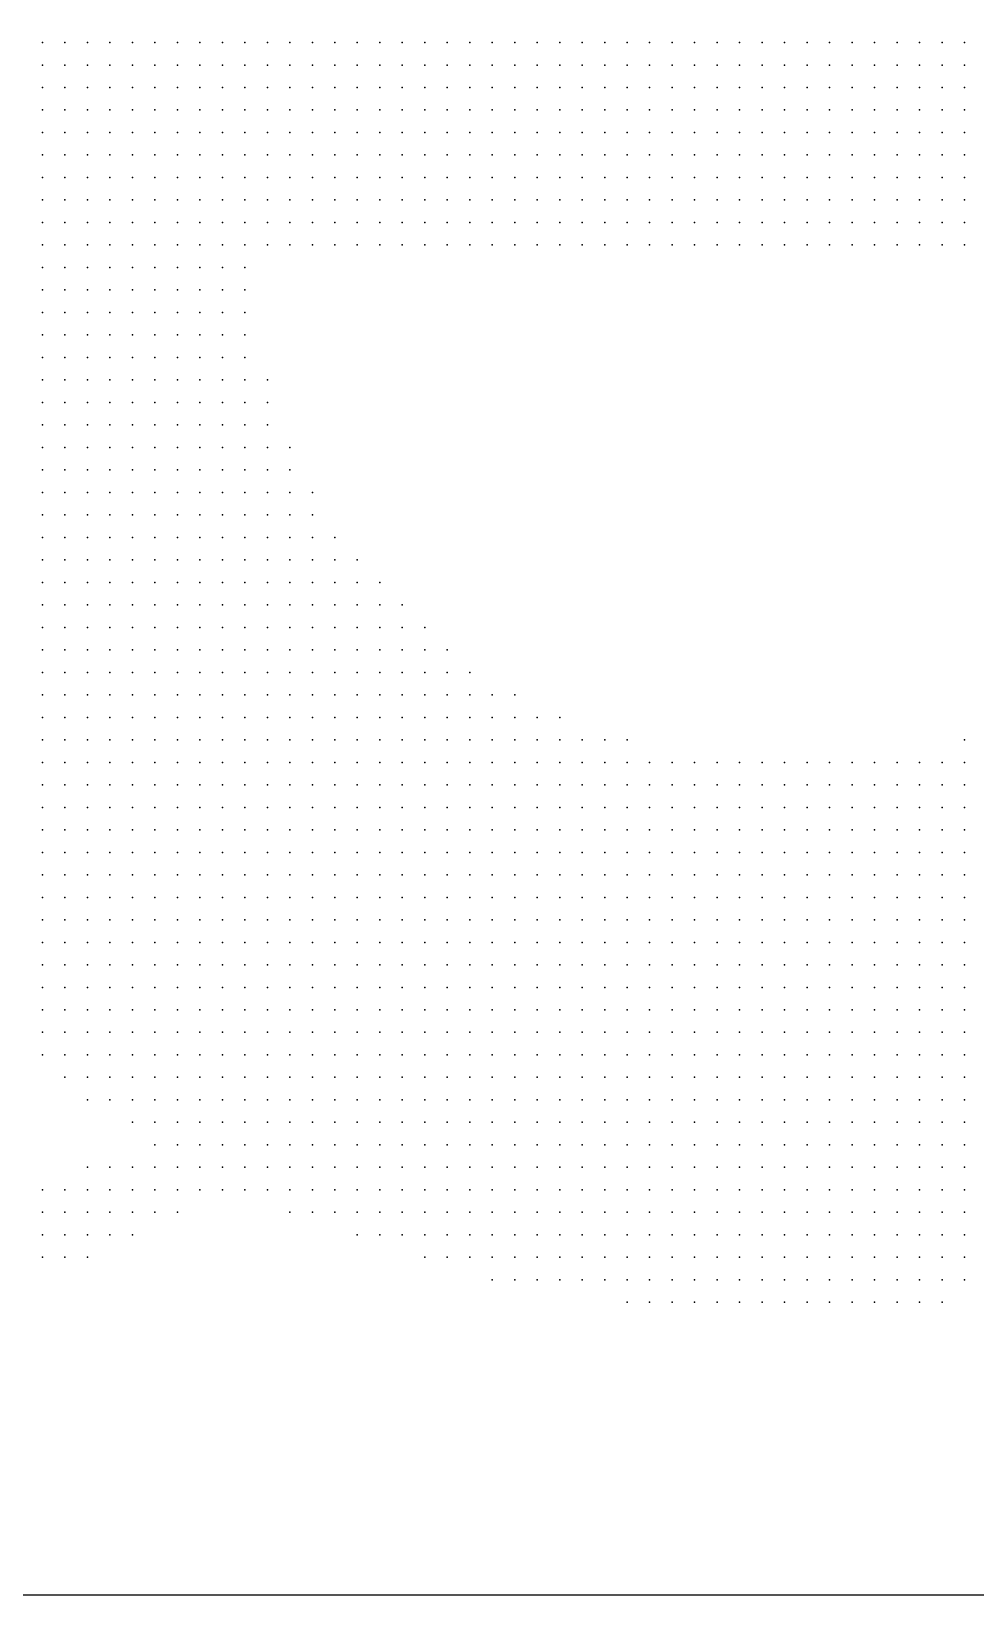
# Model space of a CAD drawing. Header units: millimetres. Extents: x 2848 to 6961, y 1568 to 7914.
# Drawn here: x 3790.8 to 3832.8, y 1580.3 to 1649.8 of the extents above; entities that cross this region are included whole.
import ezdxf

# ---------------------------------------------------------------- set-up
doc = ezdxf.new("R2010")
doc.units = ezdxf.units.MM
doc.header["$PDSIZE"] = -2

msp = doc.modelspace()

# ---------------------------------------------------------------- linework, layer by layer
msp.add_lwpolyline([(3748.282, 1580.289), (3888.282, 1580.289), (3888.282, 1720.289), (3748.282, 1720.289)], close=True)
at = {"color": 140, "true_color": 0x1fbbec}
for p in [(3791.282, 1649.289), (3792.282, 1649.289), (3793.282, 1649.289), (3794.282, 1649.289), (3795.282, 1649.289), (3796.282, 1649.289), (3797.282, 1649.289), (3798.282, 1649.289), (3799.282, 1649.289), (3800.282, 1649.289), (3801.282, 1649.289), (3802.282, 1649.289), (3803.282, 1649.289), (3804.282, 1649.289), (3805.282, 1649.289), (3806.282, 1649.289), (3807.282, 1649.289), (3808.282, 1649.289), (3809.282, 1649.289), (3810.282, 1649.289), (3811.282, 1649.289), (3812.282, 1649.289), (3813.282, 1649.289), (3814.282, 1649.289), (3815.282, 1649.289), (3816.282, 1649.289), (3817.282, 1649.289), (3818.282, 1649.289), (3819.282, 1649.289), (3820.282, 1649.289), (3821.282, 1649.289), (3822.282, 1649.289), (3823.282, 1649.289), (3824.282, 1649.289), (3825.282, 1649.289), (3826.282, 1649.289), (3827.282, 1649.289), (3828.282, 1649.289), (3829.282, 1649.289), (3830.282, 1649.289), (3831.282, 1649.289), (3832.282, 1649.289), (3791.282, 1648.289), (3792.282, 1648.289), (3793.282, 1648.289), (3794.282, 1648.289), (3795.282, 1648.289), (3796.282, 1648.289), (3797.282, 1648.289), (3798.282, 1648.289), (3799.282, 1648.289), (3800.282, 1648.289), (3801.282, 1648.289), (3802.282, 1648.289), (3803.282, 1648.289), (3804.282, 1648.289), (3805.282, 1648.289), (3806.282, 1648.289), (3807.282, 1648.289), (3808.282, 1648.289), (3809.282, 1648.289), (3810.282, 1648.289), (3811.282, 1648.289), (3812.282, 1648.289), (3813.282, 1648.289), (3814.282, 1648.289), (3815.282, 1648.289), (3816.282, 1648.289), (3817.282, 1648.289), (3818.282, 1648.289), (3819.282, 1648.289), (3820.282, 1648.289), (3821.282, 1648.289), (3822.282, 1648.289), (3823.282, 1648.289), (3824.282, 1648.289), (3825.282, 1648.289), (3826.282, 1648.289), (3827.282, 1648.289), (3828.282, 1648.289), (3829.282, 1648.289), (3830.282, 1648.289), (3831.282, 1648.289), (3832.282, 1648.289), (3791.282, 1647.289), (3792.282, 1647.289), (3793.282, 1647.289), (3794.282, 1647.289), (3795.282, 1647.289), (3796.282, 1647.289), (3797.282, 1647.289), (3798.282, 1647.289), (3799.282, 1647.289), (3800.282, 1647.289), (3801.282, 1647.289), (3802.282, 1647.289), (3803.282, 1647.289), (3804.282, 1647.289), (3805.282, 1647.289), (3806.282, 1647.289), (3807.282, 1647.289), (3808.282, 1647.289), (3809.282, 1647.289), (3810.282, 1647.289), (3811.282, 1647.289), (3812.282, 1647.289), (3813.282, 1647.289), (3814.282, 1647.289), (3815.282, 1647.289), (3816.282, 1647.289), (3817.282, 1647.289), (3818.282, 1647.289), (3819.282, 1647.289), (3820.282, 1647.289), (3821.282, 1647.289), (3822.282, 1647.289), (3823.282, 1647.289), (3824.282, 1647.289), (3825.282, 1647.289), (3826.282, 1647.289), (3827.282, 1647.289), (3828.282, 1647.289), (3829.282, 1647.289), (3830.282, 1647.289), (3831.282, 1647.289), (3832.282, 1647.289), (3791.282, 1646.289), (3792.282, 1646.289), (3793.282, 1646.289), (3794.282, 1646.289), (3795.282, 1646.289), (3796.282, 1646.289), (3797.282, 1646.289), (3798.282, 1646.289), (3799.282, 1646.289), (3800.282, 1646.289), (3801.282, 1646.289), (3802.282, 1646.289), (3803.282, 1646.289), (3804.282, 1646.289), (3805.282, 1646.289), (3806.282, 1646.289), (3807.282, 1646.289), (3808.282, 1646.289), (3809.282, 1646.289), (3810.282, 1646.289), (3811.282, 1646.289), (3812.282, 1646.289), (3813.282, 1646.289), (3814.282, 1646.289), (3815.282, 1646.289), (3816.282, 1646.289), (3817.282, 1646.289), (3818.282, 1646.289), (3819.282, 1646.289), (3820.282, 1646.289), (3821.282, 1646.289), (3822.282, 1646.289), (3823.282, 1646.289), (3824.282, 1646.289), (3825.282, 1646.289), (3826.282, 1646.289), (3827.282, 1646.289), (3828.282, 1646.289), (3829.282, 1646.289), (3830.282, 1646.289), (3831.282, 1646.289), (3832.282, 1646.289), (3791.282, 1645.289), (3792.282, 1645.289), (3793.282, 1645.289), (3794.282, 1645.289), (3795.282, 1645.289), (3796.282, 1645.289), (3797.282, 1645.289), (3798.282, 1645.289), (3799.282, 1645.289), (3800.282, 1645.289), (3801.282, 1645.289), (3802.282, 1645.289), (3803.282, 1645.289), (3804.282, 1645.289), (3805.282, 1645.289), (3806.282, 1645.289), (3807.282, 1645.289), (3808.282, 1645.289), (3809.282, 1645.289), (3810.282, 1645.289), (3811.282, 1645.289), (3812.282, 1645.289), (3813.282, 1645.289), (3814.282, 1645.289), (3815.282, 1645.289), (3816.282, 1645.289), (3817.282, 1645.289), (3818.282, 1645.289), (3819.282, 1645.289), (3820.282, 1645.289), (3821.282, 1645.289), (3822.282, 1645.289), (3823.282, 1645.289), (3824.282, 1645.289), (3825.282, 1645.289), (3826.282, 1645.289), (3827.282, 1645.289), (3828.282, 1645.289), (3829.282, 1645.289), (3830.282, 1645.289), (3831.282, 1645.289), (3832.282, 1645.289), (3791.282, 1644.289), (3792.282, 1644.289), (3793.282, 1644.289), (3794.282, 1644.289), (3795.282, 1644.289), (3796.282, 1644.289), (3797.282, 1644.289), (3798.282, 1644.289), (3799.282, 1644.289), (3800.282, 1644.289), (3801.282, 1644.289), (3802.282, 1644.289), (3803.282, 1644.289), (3804.282, 1644.289), (3805.282, 1644.289), (3806.282, 1644.289), (3807.282, 1644.289), (3808.282, 1644.289), (3809.282, 1644.289), (3810.282, 1644.289), (3811.282, 1644.289), (3812.282, 1644.289), (3813.282, 1644.289), (3814.282, 1644.289), (3815.282, 1644.289), (3816.282, 1644.289), (3817.282, 1644.289), (3818.282, 1644.289), (3819.282, 1644.289), (3820.282, 1644.289), (3821.282, 1644.289), (3822.282, 1644.289), (3823.282, 1644.289), (3824.282, 1644.289), (3825.282, 1644.289), (3826.282, 1644.289), (3827.282, 1644.289), (3828.282, 1644.289), (3829.282, 1644.289), (3830.282, 1644.289), (3831.282, 1644.289), (3832.282, 1644.289), (3791.282, 1643.289), (3792.282, 1643.289), (3793.282, 1643.289), (3794.282, 1643.289), (3795.282, 1643.289), (3796.282, 1643.289), (3797.282, 1643.289), (3798.282, 1643.289), (3799.282, 1643.289), (3800.282, 1643.289), (3801.282, 1643.289), (3802.282, 1643.289), (3803.282, 1643.289), (3804.282, 1643.289), (3805.282, 1643.289), (3806.282, 1643.289), (3807.282, 1643.289), (3808.282, 1643.289), (3809.282, 1643.289), (3810.282, 1643.289), (3811.282, 1643.289), (3812.282, 1643.289), (3813.282, 1643.289), (3814.282, 1643.289), (3815.282, 1643.289), (3816.282, 1643.289), (3817.282, 1643.289), (3818.282, 1643.289), (3819.282, 1643.289), (3820.282, 1643.289), (3821.282, 1643.289), (3822.282, 1643.289), (3823.282, 1643.289), (3824.282, 1643.289), (3825.282, 1643.289), (3826.282, 1643.289), (3827.282, 1643.289), (3828.282, 1643.289), (3829.282, 1643.289), (3830.282, 1643.289), (3831.282, 1643.289), (3832.282, 1643.289), (3791.282, 1642.289), (3792.282, 1642.289), (3793.282, 1642.289), (3794.282, 1642.289), (3795.282, 1642.289), (3796.282, 1642.289), (3797.282, 1642.289), (3798.282, 1642.289), (3799.282, 1642.289), (3800.282, 1642.289), (3801.282, 1642.289), (3802.282, 1642.289), (3803.282, 1642.289), (3804.282, 1642.289), (3805.282, 1642.289), (3806.282, 1642.289), (3807.282, 1642.289), (3808.282, 1642.289), (3809.282, 1642.289), (3810.282, 1642.289), (3811.282, 1642.289), (3812.282, 1642.289), (3813.282, 1642.289), (3814.282, 1642.289), (3815.282, 1642.289), (3816.282, 1642.289), (3817.282, 1642.289), (3818.282, 1642.289), (3819.282, 1642.289), (3820.282, 1642.289), (3821.282, 1642.289), (3822.282, 1642.289), (3823.282, 1642.289), (3824.282, 1642.289), (3825.282, 1642.289), (3826.282, 1642.289), (3827.282, 1642.289), (3828.282, 1642.289), (3829.282, 1642.289), (3830.282, 1642.289), (3831.282, 1642.289), (3832.282, 1642.289), (3791.282, 1641.289), (3792.282, 1641.289), (3793.282, 1641.289), (3794.282, 1641.289), (3795.282, 1641.289), (3796.282, 1641.289), (3797.282, 1641.289), (3798.282, 1641.289), (3799.282, 1641.289), (3800.282, 1641.289), (3801.282, 1641.289), (3802.282, 1641.289), (3803.282, 1641.289), (3804.282, 1641.289), (3805.282, 1641.289), (3806.282, 1641.289), (3807.282, 1641.289), (3808.282, 1641.289), (3809.282, 1641.289), (3810.282, 1641.289), (3811.282, 1641.289), (3812.282, 1641.289), (3813.282, 1641.289), (3814.282, 1641.289), (3815.282, 1641.289), (3816.282, 1641.289), (3817.282, 1641.289), (3818.282, 1641.289), (3819.282, 1641.289), (3820.282, 1641.289), (3821.282, 1641.289), (3822.282, 1641.289), (3823.282, 1641.289), (3824.282, 1641.289), (3825.282, 1641.289), (3826.282, 1641.289), (3827.282, 1641.289), (3828.282, 1641.289), (3829.282, 1641.289), (3830.282, 1641.289), (3831.282, 1641.289), (3832.282, 1641.289), (3791.282, 1640.289), (3792.282, 1640.289), (3793.282, 1640.289), (3794.282, 1640.289), (3795.282, 1640.289), (3796.282, 1640.289), (3797.282, 1640.289), (3798.282, 1640.289), (3799.282, 1640.289), (3800.282, 1640.289), (3801.282, 1640.289), (3802.282, 1640.289), (3803.282, 1640.289), (3804.282, 1640.289), (3805.282, 1640.289), (3806.282, 1640.289), (3807.282, 1640.289), (3808.282, 1640.289), (3809.282, 1640.289), (3810.282, 1640.289), (3811.282, 1640.289), (3812.282, 1640.289), (3813.282, 1640.289), (3814.282, 1640.289), (3815.282, 1640.289), (3816.282, 1640.289), (3817.282, 1640.289), (3818.282, 1640.289), (3819.282, 1640.289), (3820.282, 1640.289), (3821.282, 1640.289), (3822.282, 1640.289), (3823.282, 1640.289), (3824.282, 1640.289), (3825.282, 1640.289), (3826.282, 1640.289), (3827.282, 1640.289), (3828.282, 1640.289), (3829.282, 1640.289), (3830.282, 1640.289), (3831.282, 1640.289), (3832.282, 1640.289), (3791.282, 1639.289), (3792.282, 1639.289), (3793.282, 1639.289), (3794.282, 1639.289), (3795.282, 1639.289), (3796.282, 1639.289), (3797.282, 1639.289), (3798.282, 1639.289), (3799.282, 1639.289), (3800.282, 1639.289), (3791.282, 1638.289), (3792.282, 1638.289), (3793.282, 1638.289), (3794.282, 1638.289), (3795.282, 1638.289), (3796.282, 1638.289), (3797.282, 1638.289), (3798.282, 1638.289), (3799.282, 1638.289), (3800.282, 1638.289), (3791.282, 1637.289), (3792.282, 1637.289), (3793.282, 1637.289), (3794.282, 1637.289), (3795.282, 1637.289), (3796.282, 1637.289), (3797.282, 1637.289), (3798.282, 1637.289), (3799.282, 1637.289), (3800.282, 1637.289), (3791.282, 1636.289), (3792.282, 1636.289), (3793.282, 1636.289), (3794.282, 1636.289), (3795.282, 1636.289), (3796.282, 1636.289), (3797.282, 1636.289), (3798.282, 1636.289), (3799.282, 1636.289), (3800.282, 1636.289), (3791.282, 1635.289), (3792.282, 1635.289), (3793.282, 1635.289), (3794.282, 1635.289), (3795.282, 1635.289), (3796.282, 1635.289), (3797.282, 1635.289), (3798.282, 1635.289), (3799.282, 1635.289), (3800.282, 1635.289), (3791.282, 1634.289), (3792.282, 1634.289), (3793.282, 1634.289), (3794.282, 1634.289), (3795.282, 1634.289), (3796.282, 1634.289), (3797.282, 1634.289), (3798.282, 1634.289), (3799.282, 1634.289), (3800.282, 1634.289), (3801.282, 1634.289), (3791.282, 1633.289), (3792.282, 1633.289), (3793.282, 1633.289), (3794.282, 1633.289), (3795.282, 1633.289), (3796.282, 1633.289), (3797.282, 1633.289), (3798.282, 1633.289), (3799.282, 1633.289), (3800.282, 1633.289), (3801.282, 1633.289), (3791.282, 1632.289), (3792.282, 1632.289), (3793.282, 1632.289), (3794.282, 1632.289), (3795.282, 1632.289), (3796.282, 1632.289), (3797.282, 1632.289), (3798.282, 1632.289), (3799.282, 1632.289), (3800.282, 1632.289), (3801.282, 1632.289), (3791.282, 1631.289), (3792.282, 1631.289), (3793.282, 1631.289), (3794.282, 1631.289), (3795.282, 1631.289), (3796.282, 1631.289), (3797.282, 1631.289), (3798.282, 1631.289), (3799.282, 1631.289), (3800.282, 1631.289), (3801.282, 1631.289), (3802.282, 1631.289), (3791.282, 1630.289), (3792.282, 1630.289), (3793.282, 1630.289), (3794.282, 1630.289), (3795.282, 1630.289), (3796.282, 1630.289), (3797.282, 1630.289), (3798.282, 1630.289), (3799.282, 1630.289), (3800.282, 1630.289), (3801.282, 1630.289), (3802.282, 1630.289), (3791.282, 1629.289), (3792.282, 1629.289), (3793.282, 1629.289), (3794.282, 1629.289), (3795.282, 1629.289), (3796.282, 1629.289), (3797.282, 1629.289), (3798.282, 1629.289), (3799.282, 1629.289), (3800.282, 1629.289), (3801.282, 1629.289), (3802.282, 1629.289), (3803.282, 1629.289), (3791.282, 1628.289), (3792.282, 1628.289), (3793.282, 1628.289), (3794.282, 1628.289), (3795.282, 1628.289), (3796.282, 1628.289), (3797.282, 1628.289), (3798.282, 1628.289), (3799.282, 1628.289), (3800.282, 1628.289), (3801.282, 1628.289), (3802.282, 1628.289), (3803.282, 1628.289), (3791.282, 1627.289), (3792.282, 1627.289), (3793.282, 1627.289), (3794.282, 1627.289), (3795.282, 1627.289), (3796.282, 1627.289), (3797.282, 1627.289), (3798.282, 1627.289), (3799.282, 1627.289), (3800.282, 1627.289), (3801.282, 1627.289), (3802.282, 1627.289), (3803.282, 1627.289), (3804.282, 1627.289), (3791.282, 1626.289), (3792.282, 1626.289), (3793.282, 1626.289), (3794.282, 1626.289), (3795.282, 1626.289), (3796.282, 1626.289), (3797.282, 1626.289), (3798.282, 1626.289), (3799.282, 1626.289), (3800.282, 1626.289), (3801.282, 1626.289), (3802.282, 1626.289), (3803.282, 1626.289), (3804.282, 1626.289), (3805.282, 1626.289), (3791.282, 1625.289), (3792.282, 1625.289), (3793.282, 1625.289), (3794.282, 1625.289), (3795.282, 1625.289), (3796.282, 1625.289), (3797.282, 1625.289), (3798.282, 1625.289), (3799.282, 1625.289), (3800.282, 1625.289), (3801.282, 1625.289), (3802.282, 1625.289), (3803.282, 1625.289), (3804.282, 1625.289), (3805.282, 1625.289), (3806.282, 1625.289), (3791.282, 1624.289), (3792.282, 1624.289), (3793.282, 1624.289), (3794.282, 1624.289), (3795.282, 1624.289), (3796.282, 1624.289), (3797.282, 1624.289), (3798.282, 1624.289), (3799.282, 1624.289), (3800.282, 1624.289), (3801.282, 1624.289), (3802.282, 1624.289), (3803.282, 1624.289), (3804.282, 1624.289), (3805.282, 1624.289), (3806.282, 1624.289), (3807.282, 1624.289), (3791.282, 1623.289), (3792.282, 1623.289), (3793.282, 1623.289), (3794.282, 1623.289), (3795.282, 1623.289), (3796.282, 1623.289), (3797.282, 1623.289), (3798.282, 1623.289), (3799.282, 1623.289), (3800.282, 1623.289), (3801.282, 1623.289), (3802.282, 1623.289), (3803.282, 1623.289), (3804.282, 1623.289), (3805.282, 1623.289), (3806.282, 1623.289), (3807.282, 1623.289), (3808.282, 1623.289), (3791.282, 1622.289), (3792.282, 1622.289), (3793.282, 1622.289), (3794.282, 1622.289), (3795.282, 1622.289), (3796.282, 1622.289), (3797.282, 1622.289), (3798.282, 1622.289), (3799.282, 1622.289), (3800.282, 1622.289), (3801.282, 1622.289), (3802.282, 1622.289), (3803.282, 1622.289), (3804.282, 1622.289), (3805.282, 1622.289), (3806.282, 1622.289), (3807.282, 1622.289), (3808.282, 1622.289), (3809.282, 1622.289), (3791.282, 1621.289), (3792.282, 1621.289), (3793.282, 1621.289), (3794.282, 1621.289), (3795.282, 1621.289), (3796.282, 1621.289), (3797.282, 1621.289), (3798.282, 1621.289), (3799.282, 1621.289), (3800.282, 1621.289), (3801.282, 1621.289), (3802.282, 1621.289), (3803.282, 1621.289), (3804.282, 1621.289), (3805.282, 1621.289), (3806.282, 1621.289), (3807.282, 1621.289), (3808.282, 1621.289), (3809.282, 1621.289), (3810.282, 1621.289), (3791.282, 1620.289), (3792.282, 1620.289), (3793.282, 1620.289), (3794.282, 1620.289), (3795.282, 1620.289), (3796.282, 1620.289), (3797.282, 1620.289), (3798.282, 1620.289), (3799.282, 1620.289), (3800.282, 1620.289), (3801.282, 1620.289), (3802.282, 1620.289), (3803.282, 1620.289), (3804.282, 1620.289), (3805.282, 1620.289), (3806.282, 1620.289), (3807.282, 1620.289), (3808.282, 1620.289), (3809.282, 1620.289), (3810.282, 1620.289), (3811.282, 1620.289), (3812.282, 1620.289), (3791.282, 1619.289), (3792.282, 1619.289), (3793.282, 1619.289), (3794.282, 1619.289), (3795.282, 1619.289), (3796.282, 1619.289), (3797.282, 1619.289), (3798.282, 1619.289), (3799.282, 1619.289), (3800.282, 1619.289), (3801.282, 1619.289), (3802.282, 1619.289), (3803.282, 1619.289), (3804.282, 1619.289), (3805.282, 1619.289), (3806.282, 1619.289), (3807.282, 1619.289), (3808.282, 1619.289), (3809.282, 1619.289), (3810.282, 1619.289), (3811.282, 1619.289), (3812.282, 1619.289), (3813.282, 1619.289), (3814.282, 1619.289), (3791.282, 1618.289), (3792.282, 1618.289), (3793.282, 1618.289), (3794.282, 1618.289), (3795.282, 1618.289), (3796.282, 1618.289), (3797.282, 1618.289), (3798.282, 1618.289), (3799.282, 1618.289), (3800.282, 1618.289), (3801.282, 1618.289), (3802.282, 1618.289), (3803.282, 1618.289), (3804.282, 1618.289), (3805.282, 1618.289), (3806.282, 1618.289), (3807.282, 1618.289), (3808.282, 1618.289), (3809.282, 1618.289), (3810.282, 1618.289), (3811.282, 1618.289), (3812.282, 1618.289), (3813.282, 1618.289), (3814.282, 1618.289), (3815.282, 1618.289), (3816.282, 1618.289), (3817.282, 1618.289), (3832.282, 1618.289), (3791.282, 1617.289), (3792.282, 1617.289), (3793.282, 1617.289), (3794.282, 1617.289), (3795.282, 1617.289), (3796.282, 1617.289), (3797.282, 1617.289), (3798.282, 1617.289), (3799.282, 1617.289), (3800.282, 1617.289), (3801.282, 1617.289), (3802.282, 1617.289), (3803.282, 1617.289), (3804.282, 1617.289), (3805.282, 1617.289), (3806.282, 1617.289), (3807.282, 1617.289), (3808.282, 1617.289), (3809.282, 1617.289), (3810.282, 1617.289), (3811.282, 1617.289), (3812.282, 1617.289), (3813.282, 1617.289), (3814.282, 1617.289), (3815.282, 1617.289), (3816.282, 1617.289), (3817.282, 1617.289), (3818.282, 1617.289), (3819.282, 1617.289), (3820.282, 1617.289), (3821.282, 1617.289), (3822.282, 1617.289), (3823.282, 1617.289), (3824.282, 1617.289), (3825.282, 1617.289), (3826.282, 1617.289), (3827.282, 1617.289), (3828.282, 1617.289), (3829.282, 1617.289), (3830.282, 1617.289), (3831.282, 1617.289), (3832.282, 1617.289), (3791.282, 1616.289), (3792.282, 1616.289), (3793.282, 1616.289), (3794.282, 1616.289), (3795.282, 1616.289), (3796.282, 1616.289), (3797.282, 1616.289), (3798.282, 1616.289), (3799.282, 1616.289), (3800.282, 1616.289), (3801.282, 1616.289), (3802.282, 1616.289), (3803.282, 1616.289), (3804.282, 1616.289), (3805.282, 1616.289), (3806.282, 1616.289), (3807.282, 1616.289), (3808.282, 1616.289), (3809.282, 1616.289), (3810.282, 1616.289), (3811.282, 1616.289), (3812.282, 1616.289), (3813.282, 1616.289), (3814.282, 1616.289), (3815.282, 1616.289), (3816.282, 1616.289), (3817.282, 1616.289), (3818.282, 1616.289), (3819.282, 1616.289), (3820.282, 1616.289), (3821.282, 1616.289), (3822.282, 1616.289), (3823.282, 1616.289), (3824.282, 1616.289), (3825.282, 1616.289), (3826.282, 1616.289), (3827.282, 1616.289), (3828.282, 1616.289), (3829.282, 1616.289), (3830.282, 1616.289), (3831.282, 1616.289), (3832.282, 1616.289), (3791.282, 1615.289), (3792.282, 1615.289), (3793.282, 1615.289), (3794.282, 1615.289), (3795.282, 1615.289), (3796.282, 1615.289), (3797.282, 1615.289), (3798.282, 1615.289), (3799.282, 1615.289), (3800.282, 1615.289), (3801.282, 1615.289), (3802.282, 1615.289), (3803.282, 1615.289), (3804.282, 1615.289), (3805.282, 1615.289), (3806.282, 1615.289), (3807.282, 1615.289), (3808.282, 1615.289), (3809.282, 1615.289), (3810.282, 1615.289), (3811.282, 1615.289), (3812.282, 1615.289), (3813.282, 1615.289), (3814.282, 1615.289), (3815.282, 1615.289), (3816.282, 1615.289), (3817.282, 1615.289), (3818.282, 1615.289), (3819.282, 1615.289), (3820.282, 1615.289), (3821.282, 1615.289), (3822.282, 1615.289), (3823.282, 1615.289), (3824.282, 1615.289), (3825.282, 1615.289), (3826.282, 1615.289), (3827.282, 1615.289), (3828.282, 1615.289), (3829.282, 1615.289), (3830.282, 1615.289), (3831.282, 1615.289), (3832.282, 1615.289), (3791.282, 1614.289), (3792.282, 1614.289), (3793.282, 1614.289), (3794.282, 1614.289), (3795.282, 1614.289), (3796.282, 1614.289), (3797.282, 1614.289), (3798.282, 1614.289), (3799.282, 1614.289), (3800.282, 1614.289), (3801.282, 1614.289), (3802.282, 1614.289), (3803.282, 1614.289), (3804.282, 1614.289), (3805.282, 1614.289), (3806.282, 1614.289), (3807.282, 1614.289), (3808.282, 1614.289), (3809.282, 1614.289), (3810.282, 1614.289), (3811.282, 1614.289), (3812.282, 1614.289), (3813.282, 1614.289), (3814.282, 1614.289), (3815.282, 1614.289), (3816.282, 1614.289), (3817.282, 1614.289), (3818.282, 1614.289), (3819.282, 1614.289), (3820.282, 1614.289), (3821.282, 1614.289), (3822.282, 1614.289), (3823.282, 1614.289), (3824.282, 1614.289), (3825.282, 1614.289), (3826.282, 1614.289), (3827.282, 1614.289), (3828.282, 1614.289), (3829.282, 1614.289), (3830.282, 1614.289), (3831.282, 1614.289), (3832.282, 1614.289), (3791.282, 1613.289), (3792.282, 1613.289), (3793.282, 1613.289), (3794.282, 1613.289), (3795.282, 1613.289), (3796.282, 1613.289), (3797.282, 1613.289), (3798.282, 1613.289), (3799.282, 1613.289), (3800.282, 1613.289), (3801.282, 1613.289), (3802.282, 1613.289), (3803.282, 1613.289), (3804.282, 1613.289), (3805.282, 1613.289), (3806.282, 1613.289), (3807.282, 1613.289), (3808.282, 1613.289), (3809.282, 1613.289), (3810.282, 1613.289), (3811.282, 1613.289), (3812.282, 1613.289), (3813.282, 1613.289), (3814.282, 1613.289), (3815.282, 1613.289), (3816.282, 1613.289), (3817.282, 1613.289), (3818.282, 1613.289), (3819.282, 1613.289), (3820.282, 1613.289), (3821.282, 1613.289), (3822.282, 1613.289), (3823.282, 1613.289), (3824.282, 1613.289), (3825.282, 1613.289), (3826.282, 1613.289), (3827.282, 1613.289), (3828.282, 1613.289), (3829.282, 1613.289), (3830.282, 1613.289), (3831.282, 1613.289), (3832.282, 1613.289), (3791.282, 1612.289), (3792.282, 1612.289), (3793.282, 1612.289), (3794.282, 1612.289), (3795.282, 1612.289), (3796.282, 1612.289), (3797.282, 1612.289), (3798.282, 1612.289), (3799.282, 1612.289), (3800.282, 1612.289), (3801.282, 1612.289), (3802.282, 1612.289), (3803.282, 1612.289), (3804.282, 1612.289), (3805.282, 1612.289), (3806.282, 1612.289), (3807.282, 1612.289), (3808.282, 1612.289), (3809.282, 1612.289), (3810.282, 1612.289), (3811.282, 1612.289), (3812.282, 1612.289), (3813.282, 1612.289), (3814.282, 1612.289), (3815.282, 1612.289), (3816.282, 1612.289), (3817.282, 1612.289), (3818.282, 1612.289), (3819.282, 1612.289), (3820.282, 1612.289), (3821.282, 1612.289), (3822.282, 1612.289), (3823.282, 1612.289), (3824.282, 1612.289), (3825.282, 1612.289), (3826.282, 1612.289), (3827.282, 1612.289), (3828.282, 1612.289), (3829.282, 1612.289), (3830.282, 1612.289), (3831.282, 1612.289), (3832.282, 1612.289), (3791.282, 1611.289), (3792.282, 1611.289), (3793.282, 1611.289), (3794.282, 1611.289), (3795.282, 1611.289), (3796.282, 1611.289), (3797.282, 1611.289), (3798.282, 1611.289), (3799.282, 1611.289), (3800.282, 1611.289), (3801.282, 1611.289), (3802.282, 1611.289), (3803.282, 1611.289), (3804.282, 1611.289), (3805.282, 1611.289), (3806.282, 1611.289), (3807.282, 1611.289), (3808.282, 1611.289), (3809.282, 1611.289), (3810.282, 1611.289), (3811.282, 1611.289), (3812.282, 1611.289), (3813.282, 1611.289), (3814.282, 1611.289), (3815.282, 1611.289), (3816.282, 1611.289), (3817.282, 1611.289), (3818.282, 1611.289), (3819.282, 1611.289), (3820.282, 1611.289), (3821.282, 1611.289), (3822.282, 1611.289), (3823.282, 1611.289), (3824.282, 1611.289), (3825.282, 1611.289), (3826.282, 1611.289), (3827.282, 1611.289), (3828.282, 1611.289), (3829.282, 1611.289), (3830.282, 1611.289), (3831.282, 1611.289), (3832.282, 1611.289), (3791.282, 1610.289), (3792.282, 1610.289), (3793.282, 1610.289), (3794.282, 1610.289), (3795.282, 1610.289), (3796.282, 1610.289), (3797.282, 1610.289), (3798.282, 1610.289), (3799.282, 1610.289), (3800.282, 1610.289), (3801.282, 1610.289), (3802.282, 1610.289), (3803.282, 1610.289), (3804.282, 1610.289), (3805.282, 1610.289), (3806.282, 1610.289), (3807.282, 1610.289), (3808.282, 1610.289), (3809.282, 1610.289), (3810.282, 1610.289), (3811.282, 1610.289), (3812.282, 1610.289), (3813.282, 1610.289), (3814.282, 1610.289), (3815.282, 1610.289), (3816.282, 1610.289), (3817.282, 1610.289), (3818.282, 1610.289), (3819.282, 1610.289), (3820.282, 1610.289), (3821.282, 1610.289), (3822.282, 1610.289), (3823.282, 1610.289), (3824.282, 1610.289), (3825.282, 1610.289), (3826.282, 1610.289), (3827.282, 1610.289), (3828.282, 1610.289), (3829.282, 1610.289), (3830.282, 1610.289), (3831.282, 1610.289), (3832.282, 1610.289), (3791.282, 1609.289), (3792.282, 1609.289), (3793.282, 1609.289), (3794.282, 1609.289), (3795.282, 1609.289), (3796.282, 1609.289), (3797.282, 1609.289), (3798.282, 1609.289), (3799.282, 1609.289), (3800.282, 1609.289), (3801.282, 1609.289), (3802.282, 1609.289), (3803.282, 1609.289), (3804.282, 1609.289), (3805.282, 1609.289), (3806.282, 1609.289), (3807.282, 1609.289), (3808.282, 1609.289), (3809.282, 1609.289), (3810.282, 1609.289), (3811.282, 1609.289), (3812.282, 1609.289), (3813.282, 1609.289), (3814.282, 1609.289), (3815.282, 1609.289), (3816.282, 1609.289), (3817.282, 1609.289), (3818.282, 1609.289), (3819.282, 1609.289), (3820.282, 1609.289), (3821.282, 1609.289), (3822.282, 1609.289), (3823.282, 1609.289), (3824.282, 1609.289), (3825.282, 1609.289), (3826.282, 1609.289), (3827.282, 1609.289), (3828.282, 1609.289), (3829.282, 1609.289), (3830.282, 1609.289), (3831.282, 1609.289), (3832.282, 1609.289), (3791.282, 1608.289), (3792.282, 1608.289), (3793.282, 1608.289), (3794.282, 1608.289), (3795.282, 1608.289), (3796.282, 1608.289), (3797.282, 1608.289), (3798.282, 1608.289), (3799.282, 1608.289), (3800.282, 1608.289), (3801.282, 1608.289), (3802.282, 1608.289), (3803.282, 1608.289), (3804.282, 1608.289), (3805.282, 1608.289), (3806.282, 1608.289), (3807.282, 1608.289), (3808.282, 1608.289), (3809.282, 1608.289), (3810.282, 1608.289), (3811.282, 1608.289), (3812.282, 1608.289), (3813.282, 1608.289), (3814.282, 1608.289), (3815.282, 1608.289), (3816.282, 1608.289), (3817.282, 1608.289), (3818.282, 1608.289), (3819.282, 1608.289), (3820.282, 1608.289), (3821.282, 1608.289), (3822.282, 1608.289), (3823.282, 1608.289), (3824.282, 1608.289), (3825.282, 1608.289), (3826.282, 1608.289), (3827.282, 1608.289), (3828.282, 1608.289), (3829.282, 1608.289), (3830.282, 1608.289), (3831.282, 1608.289), (3832.282, 1608.289), (3791.282, 1607.289), (3792.282, 1607.289), (3793.282, 1607.289), (3794.282, 1607.289), (3795.282, 1607.289), (3796.282, 1607.289), (3797.282, 1607.289), (3798.282, 1607.289), (3799.282, 1607.289), (3800.282, 1607.289), (3801.282, 1607.289), (3802.282, 1607.289), (3803.282, 1607.289), (3804.282, 1607.289), (3805.282, 1607.289), (3806.282, 1607.289), (3807.282, 1607.289), (3808.282, 1607.289), (3809.282, 1607.289), (3810.282, 1607.289), (3811.282, 1607.289), (3812.282, 1607.289), (3813.282, 1607.289), (3814.282, 1607.289), (3815.282, 1607.289), (3816.282, 1607.289), (3817.282, 1607.289), (3818.282, 1607.289), (3819.282, 1607.289), (3820.282, 1607.289), (3821.282, 1607.289), (3822.282, 1607.289), (3823.282, 1607.289), (3824.282, 1607.289), (3825.282, 1607.289), (3826.282, 1607.289), (3827.282, 1607.289), (3828.282, 1607.289), (3829.282, 1607.289), (3830.282, 1607.289), (3831.282, 1607.289), (3832.282, 1607.289), (3791.282, 1606.289), (3792.282, 1606.289), (3793.282, 1606.289), (3794.282, 1606.289), (3795.282, 1606.289), (3796.282, 1606.289), (3797.282, 1606.289), (3798.282, 1606.289), (3799.282, 1606.289), (3800.282, 1606.289), (3801.282, 1606.289), (3802.282, 1606.289), (3803.282, 1606.289), (3804.282, 1606.289), (3805.282, 1606.289), (3806.282, 1606.289), (3807.282, 1606.289), (3808.282, 1606.289), (3809.282, 1606.289), (3810.282, 1606.289), (3811.282, 1606.289), (3812.282, 1606.289), (3813.282, 1606.289), (3814.282, 1606.289), (3815.282, 1606.289), (3816.282, 1606.289), (3817.282, 1606.289), (3818.282, 1606.289), (3819.282, 1606.289), (3820.282, 1606.289), (3821.282, 1606.289), (3822.282, 1606.289), (3823.282, 1606.289), (3824.282, 1606.289), (3825.282, 1606.289), (3826.282, 1606.289), (3827.282, 1606.289), (3828.282, 1606.289), (3829.282, 1606.289), (3830.282, 1606.289), (3831.282, 1606.289), (3832.282, 1606.289), (3791.282, 1605.289), (3792.282, 1605.289), (3793.282, 1605.289), (3794.282, 1605.289), (3795.282, 1605.289), (3796.282, 1605.289), (3797.282, 1605.289), (3798.282, 1605.289), (3799.282, 1605.289), (3800.282, 1605.289), (3801.282, 1605.289), (3802.282, 1605.289), (3803.282, 1605.289), (3804.282, 1605.289), (3805.282, 1605.289), (3806.282, 1605.289), (3807.282, 1605.289), (3808.282, 1605.289), (3809.282, 1605.289), (3810.282, 1605.289), (3811.282, 1605.289), (3812.282, 1605.289), (3813.282, 1605.289), (3814.282, 1605.289), (3815.282, 1605.289), (3816.282, 1605.289), (3817.282, 1605.289), (3818.282, 1605.289), (3819.282, 1605.289), (3820.282, 1605.289), (3821.282, 1605.289), (3822.282, 1605.289), (3823.282, 1605.289), (3824.282, 1605.289), (3825.282, 1605.289), (3826.282, 1605.289), (3827.282, 1605.289), (3828.282, 1605.289), (3829.282, 1605.289), (3830.282, 1605.289), (3831.282, 1605.289), (3832.282, 1605.289), (3791.282, 1604.289), (3792.282, 1604.289), (3793.282, 1604.289), (3794.282, 1604.289), (3795.282, 1604.289), (3796.282, 1604.289), (3797.282, 1604.289), (3798.282, 1604.289), (3799.282, 1604.289), (3800.282, 1604.289), (3801.282, 1604.289), (3802.282, 1604.289), (3803.282, 1604.289), (3804.282, 1604.289), (3805.282, 1604.289), (3806.282, 1604.289), (3807.282, 1604.289), (3808.282, 1604.289), (3809.282, 1604.289), (3810.282, 1604.289), (3811.282, 1604.289), (3812.282, 1604.289), (3813.282, 1604.289), (3814.282, 1604.289), (3815.282, 1604.289), (3816.282, 1604.289), (3817.282, 1604.289), (3818.282, 1604.289), (3819.282, 1604.289), (3820.282, 1604.289), (3821.282, 1604.289), (3822.282, 1604.289), (3823.282, 1604.289), (3824.282, 1604.289), (3825.282, 1604.289), (3826.282, 1604.289), (3827.282, 1604.289), (3828.282, 1604.289), (3829.282, 1604.289), (3830.282, 1604.289), (3831.282, 1604.289), (3832.282, 1604.289), (3792.282, 1603.289), (3793.282, 1603.289), (3794.282, 1603.289), (3795.282, 1603.289), (3796.282, 1603.289), (3797.282, 1603.289), (3798.282, 1603.289), (3799.282, 1603.289), (3800.282, 1603.289), (3801.282, 1603.289), (3802.282, 1603.289), (3803.282, 1603.289), (3804.282, 1603.289), (3805.282, 1603.289), (3806.282, 1603.289), (3807.282, 1603.289), (3808.282, 1603.289), (3809.282, 1603.289), (3810.282, 1603.289), (3811.282, 1603.289), (3812.282, 1603.289), (3813.282, 1603.289), (3814.282, 1603.289), (3815.282, 1603.289), (3816.282, 1603.289), (3817.282, 1603.289), (3818.282, 1603.289), (3819.282, 1603.289), (3820.282, 1603.289), (3821.282, 1603.289), (3822.282, 1603.289), (3823.282, 1603.289), (3824.282, 1603.289), (3825.282, 1603.289), (3826.282, 1603.289), (3827.282, 1603.289), (3828.282, 1603.289), (3829.282, 1603.289), (3830.282, 1603.289), (3831.282, 1603.289), (3832.282, 1603.289), (3793.282, 1602.289), (3794.282, 1602.289), (3795.282, 1602.289), (3796.282, 1602.289), (3797.282, 1602.289), (3798.282, 1602.289), (3799.282, 1602.289), (3800.282, 1602.289), (3801.282, 1602.289), (3802.282, 1602.289), (3803.282, 1602.289), (3804.282, 1602.289), (3805.282, 1602.289), (3806.282, 1602.289), (3807.282, 1602.289), (3808.282, 1602.289), (3809.282, 1602.289), (3810.282, 1602.289), (3811.282, 1602.289), (3812.282, 1602.289), (3813.282, 1602.289), (3814.282, 1602.289), (3815.282, 1602.289), (3816.282, 1602.289), (3817.282, 1602.289), (3818.282, 1602.289), (3819.282, 1602.289), (3820.282, 1602.289), (3821.282, 1602.289), (3822.282, 1602.289), (3823.282, 1602.289), (3824.282, 1602.289), (3825.282, 1602.289), (3826.282, 1602.289), (3827.282, 1602.289), (3828.282, 1602.289), (3829.282, 1602.289), (3830.282, 1602.289), (3831.282, 1602.289), (3832.282, 1602.289), (3795.282, 1601.289), (3796.282, 1601.289), (3797.282, 1601.289), (3798.282, 1601.289), (3799.282, 1601.289), (3800.282, 1601.289), (3801.282, 1601.289), (3802.282, 1601.289), (3803.282, 1601.289), (3804.282, 1601.289), (3805.282, 1601.289), (3806.282, 1601.289), (3807.282, 1601.289), (3808.282, 1601.289), (3809.282, 1601.289), (3810.282, 1601.289), (3811.282, 1601.289), (3812.282, 1601.289), (3813.282, 1601.289), (3814.282, 1601.289), (3815.282, 1601.289), (3816.282, 1601.289), (3817.282, 1601.289), (3818.282, 1601.289), (3819.282, 1601.289), (3820.282, 1601.289), (3821.282, 1601.289), (3822.282, 1601.289), (3823.282, 1601.289), (3824.282, 1601.289), (3825.282, 1601.289), (3826.282, 1601.289), (3827.282, 1601.289), (3828.282, 1601.289), (3829.282, 1601.289), (3830.282, 1601.289), (3831.282, 1601.289), (3832.282, 1601.289), (3796.282, 1600.289), (3797.282, 1600.289), (3798.282, 1600.289), (3799.282, 1600.289), (3800.282, 1600.289), (3801.282, 1600.289), (3802.282, 1600.289), (3803.282, 1600.289), (3804.282, 1600.289), (3805.282, 1600.289), (3806.282, 1600.289), (3807.282, 1600.289), (3808.282, 1600.289), (3809.282, 1600.289), (3810.282, 1600.289), (3811.282, 1600.289), (3812.282, 1600.289), (3813.282, 1600.289), (3814.282, 1600.289), (3815.282, 1600.289), (3816.282, 1600.289), (3817.282, 1600.289), (3818.282, 1600.289), (3819.282, 1600.289), (3820.282, 1600.289), (3821.282, 1600.289), (3822.282, 1600.289), (3823.282, 1600.289), (3824.282, 1600.289), (3825.282, 1600.289), (3826.282, 1600.289), (3827.282, 1600.289), (3828.282, 1600.289), (3829.282, 1600.289), (3830.282, 1600.289), (3831.282, 1600.289), (3832.282, 1600.289), (3793.282, 1599.289), (3794.282, 1599.289), (3795.282, 1599.289), (3796.282, 1599.289), (3797.282, 1599.289), (3798.282, 1599.289), (3799.282, 1599.289), (3800.282, 1599.289), (3801.282, 1599.289), (3802.282, 1599.289), (3803.282, 1599.289), (3804.282, 1599.289), (3805.282, 1599.289), (3806.282, 1599.289), (3807.282, 1599.289), (3808.282, 1599.289), (3809.282, 1599.289), (3810.282, 1599.289), (3811.282, 1599.289), (3812.282, 1599.289), (3813.282, 1599.289), (3814.282, 1599.289), (3815.282, 1599.289), (3816.282, 1599.289), (3817.282, 1599.289), (3818.282, 1599.289), (3819.282, 1599.289), (3820.282, 1599.289), (3821.282, 1599.289), (3822.282, 1599.289), (3823.282, 1599.289), (3824.282, 1599.289), (3825.282, 1599.289), (3826.282, 1599.289), (3827.282, 1599.289), (3828.282, 1599.289), (3829.282, 1599.289), (3830.282, 1599.289), (3831.282, 1599.289), (3832.282, 1599.289), (3791.282, 1598.289), (3792.282, 1598.289), (3793.282, 1598.289), (3794.282, 1598.289), (3795.282, 1598.289), (3796.282, 1598.289), (3797.282, 1598.289), (3798.282, 1598.289), (3799.282, 1598.289), (3800.282, 1598.289), (3801.282, 1598.289), (3802.282, 1598.289), (3803.282, 1598.289), (3804.282, 1598.289), (3805.282, 1598.289), (3806.282, 1598.289), (3807.282, 1598.289), (3808.282, 1598.289), (3809.282, 1598.289), (3810.282, 1598.289), (3811.282, 1598.289), (3812.282, 1598.289), (3813.282, 1598.289), (3814.282, 1598.289), (3815.282, 1598.289), (3816.282, 1598.289), (3817.282, 1598.289), (3818.282, 1598.289), (3819.282, 1598.289), (3820.282, 1598.289), (3821.282, 1598.289), (3822.282, 1598.289), (3823.282, 1598.289), (3824.282, 1598.289), (3825.282, 1598.289), (3826.282, 1598.289), (3827.282, 1598.289), (3828.282, 1598.289), (3829.282, 1598.289), (3830.282, 1598.289), (3831.282, 1598.289), (3832.282, 1598.289), (3791.282, 1597.289), (3792.282, 1597.289), (3793.282, 1597.289), (3794.282, 1597.289), (3795.282, 1597.289), (3796.282, 1597.289), (3797.282, 1597.289), (3802.282, 1597.289), (3803.282, 1597.289), (3804.282, 1597.289), (3805.282, 1597.289), (3806.282, 1597.289), (3807.282, 1597.289), (3808.282, 1597.289), (3809.282, 1597.289), (3810.282, 1597.289), (3811.282, 1597.289), (3812.282, 1597.289), (3813.282, 1597.289), (3814.282, 1597.289), (3815.282, 1597.289), (3816.282, 1597.289), (3817.282, 1597.289), (3818.282, 1597.289), (3819.282, 1597.289), (3820.282, 1597.289), (3821.282, 1597.289), (3822.282, 1597.289), (3823.282, 1597.289), (3824.282, 1597.289), (3825.282, 1597.289), (3826.282, 1597.289), (3827.282, 1597.289), (3828.282, 1597.289), (3829.282, 1597.289), (3830.282, 1597.289), (3831.282, 1597.289), (3832.282, 1597.289), (3791.282, 1596.289), (3792.282, 1596.289), (3793.282, 1596.289), (3794.282, 1596.289), (3795.282, 1596.289), (3805.282, 1596.289), (3806.282, 1596.289), (3807.282, 1596.289), (3808.282, 1596.289), (3809.282, 1596.289), (3810.282, 1596.289), (3811.282, 1596.289), (3812.282, 1596.289), (3813.282, 1596.289), (3814.282, 1596.289), (3815.282, 1596.289), (3816.282, 1596.289), (3817.282, 1596.289), (3818.282, 1596.289), (3819.282, 1596.289), (3820.282, 1596.289), (3821.282, 1596.289), (3822.282, 1596.289), (3823.282, 1596.289), (3824.282, 1596.289), (3825.282, 1596.289), (3826.282, 1596.289), (3827.282, 1596.289), (3828.282, 1596.289), (3829.282, 1596.289), (3830.282, 1596.289), (3831.282, 1596.289), (3832.282, 1596.289), (3791.282, 1595.289), (3792.282, 1595.289), (3793.282, 1595.289), (3808.282, 1595.289), (3809.282, 1595.289), (3810.282, 1595.289), (3811.282, 1595.289), (3812.282, 1595.289), (3813.282, 1595.289), (3814.282, 1595.289), (3815.282, 1595.289), (3816.282, 1595.289), (3817.282, 1595.289), (3818.282, 1595.289), (3819.282, 1595.289), (3820.282, 1595.289), (3821.282, 1595.289), (3822.282, 1595.289), (3823.282, 1595.289), (3824.282, 1595.289), (3825.282, 1595.289), (3826.282, 1595.289), (3827.282, 1595.289), (3828.282, 1595.289), (3829.282, 1595.289), (3830.282, 1595.289), (3831.282, 1595.289), (3832.282, 1595.289), (3811.282, 1594.289), (3812.282, 1594.289), (3813.282, 1594.289), (3814.282, 1594.289), (3815.282, 1594.289), (3816.282, 1594.289), (3817.282, 1594.289), (3818.282, 1594.289), (3819.282, 1594.289), (3820.282, 1594.289), (3821.282, 1594.289), (3822.282, 1594.289), (3823.282, 1594.289), (3824.282, 1594.289), (3825.282, 1594.289), (3826.282, 1594.289), (3827.282, 1594.289), (3828.282, 1594.289), (3829.282, 1594.289), (3830.282, 1594.289), (3831.282, 1594.289), (3832.282, 1594.289), (3817.282, 1593.289), (3818.282, 1593.289), (3819.282, 1593.289), (3820.282, 1593.289), (3821.282, 1593.289), (3822.282, 1593.289), (3823.282, 1593.289), (3824.282, 1593.289), (3825.282, 1593.289), (3826.282, 1593.289), (3827.282, 1593.289), (3828.282, 1593.289), (3829.282, 1593.289), (3830.282, 1593.289), (3831.282, 1593.289)]:
    msp.add_point(p, dxfattribs=at)

doc.saveas('drawing.dxf')
